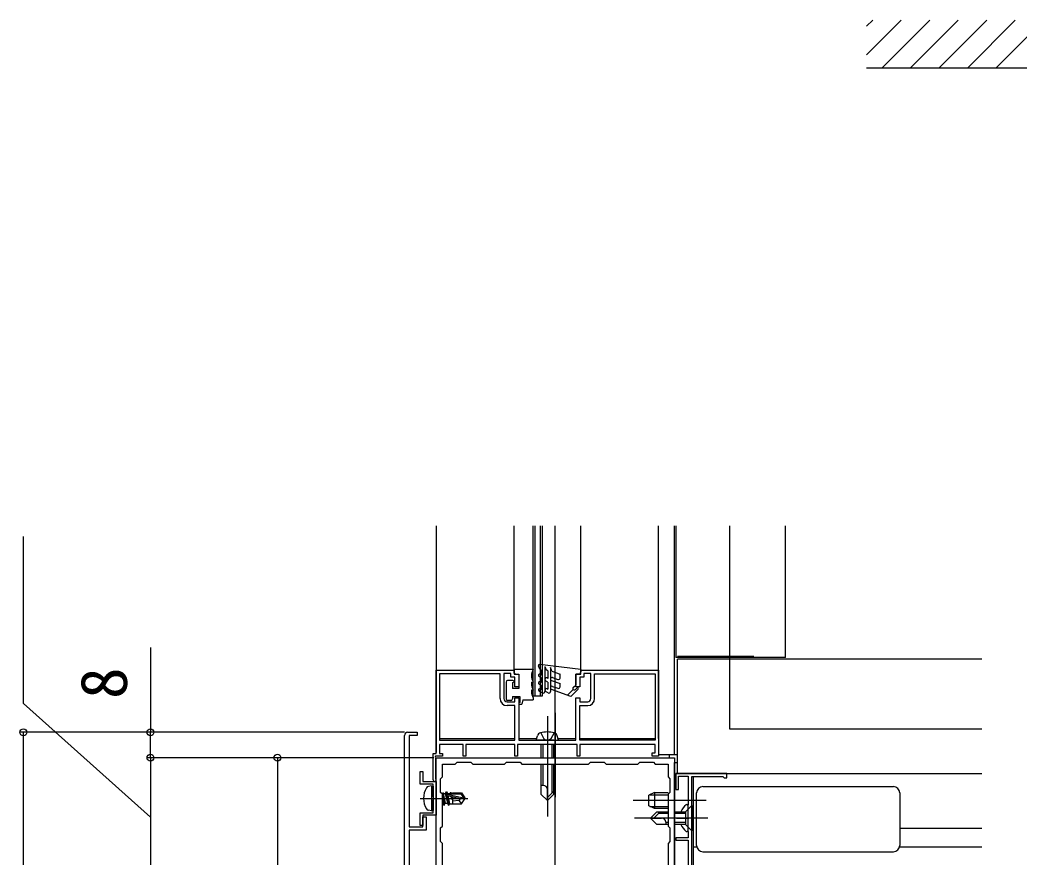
# Model space of a CAD drawing. Units: millimetres, scale not verified. Extents: x -875 to 875, y -1304 to 1297.
# Drawn here: x -11.6 to 303.4, y 274.1 to 537.8 of the extents above; entities that cross this region are included whole.
import ezdxf
from ezdxf.enums import TextEntityAlignment as Align

# ---------------------------------------------------------------- set-up
doc = ezdxf.new("R2010")
doc.units = ezdxf.units.MM
doc.header["$LTSCALE"] = 8
for name, color, linetype in [('0-3_YKK_11', 7, 'Continuous'), ('0-5_YKK_12', 2, 'Continuous'), ('0-6_YKK_13', 4, 'Continuous'), ('0-8_YKK_D', 6, 'Continuous'), ('0-A_YSS_K', 3, 'Continuous')]:
    doc.layers.add(name, color=color, linetype=linetype)
doc.styles.add('ＭＳ ゴシック', font='')
doc.styles.get('ＭＳ ゴシック').set_extended_font_data('MS Gothic')

msp = doc.modelspace()

# ---------------------------------------------------------------- linework, layer by layer
at = {"layer": '0-3_YKK_11'}
msp.add_line((109.5, 164.536), (109.5, 312.636), dxfattribs=at)
for points in [[(118.5, 298.636), (118.5, 306.936), (119.5, 306.936), (119.5, 333.136), (144, 333.136), (144, 331.936), (145.5, 331.936), (145.5, 327.936), (144.3, 327.936), (144.3, 330.936), (143, 330.936), (143, 332.136), (140.8, 332.136), (140.8, 324.236)], [(189.5, 333.136), (189.5, 306.136), (187.5, 306.136), (187.5, 307.136), (188.5, 307.136), (188.5, 309.836), (164.7, 309.836), (164.7, 306.136), (163.9, 306.136), (163.9, 309.836), (145.1, 309.836), (145.1, 306.136), (144.3, 306.136), (144.3, 309.836), (128.8, 309.836), (128.8, 306.136), (128, 306.136), (128, 309.836), (120.5, 309.836), (120.5, 306.936), (121.5, 306.936), (121.5, 306.136), (119.3, 306.136), (119.2, 305.763), (119.3, 305.59), (119.3, 299.165), (119.375, 298.967)], [(139.6, 324.236), (139.6, 332.036), (120.5, 332.036), (120.5, 311.136)], [(168.2, 324.236), (168.2, 332.136), (166, 332.136), (166, 330.936), (164.7, 330.936), (164.7, 327.936), (163.5, 327.936), (163.5, 331.936), (165, 331.936), (165, 333.136), (189.5, 333.136)], [(169.4, 324.236), (169.4, 332.036), (188.5, 332.036), (188.5, 311.136)], [(141.8, 323.236), (144.3, 323.236), (144.3, 324.436), (145.5, 324.436), (145.5, 311.136), (163.5, 311.136), (163.5, 324.436), (164.7, 324.436), (164.7, 323.236), (167.2, 323.236)], [(120.5, 311.136), (144.3, 311.136), (144.3, 322.036), (141.8, 322.036)], [(188.5, 311.136), (164.7, 311.136), (164.7, 322.036), (167.2, 322.036)], [(110.5, 313.636), (113.5, 313.636), (113.5, 312.636), (111, 312.636), (111, 283.836), (115.3, 283.836), (115.3, 287.036), (116.3, 287.036), (116.3, 282.836), (111, 282.836), (111, 230.636), (118.5, 230.636), (118.5, 233.636), (119.5, 233.636), (119.5, 230.636), (135.35, 230.636)], [(121.5, 257.636), (121.5, 278.636), (120.9, 279.236), (120.9, 283.536), (121.5, 284.136), (121.5, 294.136), (120.9, 294.736), (120.9, 299.036), (121.5, 299.636), (121.5, 303.636), (125.5, 303.636), (126.1, 304.236), (130.4, 304.236), (131, 303.636), (141, 303.636), (141.6, 304.236), (145.9, 304.236), (146.5, 303.636)], [(146.5, 303.636), (167.5, 303.636), (168.1, 304.236), (172.4, 304.236), (173, 303.636), (183, 303.636), (183.6, 304.236), (187.9, 304.236), (188.5, 303.636), (192.5, 303.636), (192.5, 299.636), (193.1, 299.036), (193.1, 294.736), (192.5, 294.136), (192.5, 284.136), (193.1, 283.536), (193.1, 279.236), (192.5, 278.636), (192.5, 257.636)], [(200, 249.636), (200, 299.736), (209.8, 299.736), (210, 299.536), (210.2, 299.336), (211, 299.336), (211, 300.636), (195, 300.636), (195, 295.636), (195.8, 295.636), (195.8, 299.836), (198.9, 299.836), (198.9, 290.836), (198.7, 290.636), (198.7, 282.636), (198.9, 282.436), (198.9, 280.436), (195, 280.436), (195, 279.636), (198.9, 279.636), (198.9, 248.836)]]:
    msp.add_lwpolyline(points, dxfattribs=at)
for points in [[(119.5, 305.636), (194.5, 305.636), (194.5, 230.636), (119.5, 230.636)], [(119.5, 298.136), (119.5, 287.536), (115.3, 287.536), (115.3, 284.336), (114.5, 284.336), (114.5, 288.336), (118.5, 288.336), (118.5, 292.378), (118.62, 292.561), (118.62, 293.111), (118.5, 293.294), (118.5, 297.336), (114.5, 297.336), (114.5, 301.336), (115.3, 301.336), (115.3, 298.136)]]:
    msp.add_lwpolyline(points, close=True, dxfattribs=at)
for centre, radius, start, end in [((141.8, 324.236), 2.2, 180.00001, 269.99999), ((141.8, 324.236), 1, 180.00001, 269.99999), ((167.2, 324.236), 1, 270.00001, 359.99999), ((167.2, 324.236), 2.2, 270.00001, 359.99999), ((110.5, 312.636), 1, 90.00001, 179.99999), ((119, 298.636), 0.5, 180, 41.40963)]:
    msp.add_arc(centre, radius, start, end, dxfattribs=at)
at = {"layer": '0-5_YKK_12'}
for p, q in [((119.5, 378.615), (119.5, 307.236)), ((119.5, 378.615), (119.5, 311.636)), ((144, 332.236), (144, 378.615)), ((150, 325.136), (150, 378.615)), ((150.7, 325.136), (150.7, 378.615)), ((152.3, 325.136), (152.3, 378.615)), ((153, 325.136), (153, 378.615)), ((157, 220.636), (157, 378.615)), ((165, 332.236), (165, 378.615)), ((189.5, 311.636), (189.5, 378.615)), ((194.5, 306.636), (194.5, 378.615)), ((195, 378.615), (195, 337.136)), ((229.5, 337.136), (229.5, 378.615)), ((229.5, 337.136), (195, 337.136)), ((195.5, 337.636), (219.5, 337.636)), ((291.311, 336.636), (195.5, 336.636)), ((195.5, 300.636), (195.5, 336.636)), ((229.5, 336.636), (195.5, 336.636)), ((150, 325.136), (153, 325.136)), ((120.5, 311.636), (144.3, 311.636)), ((145.5, 311.636), (151.134, 311.636)), ((157.866, 311.636), (163.5, 311.636)), ((164.7, 311.636), (188.5, 311.636)), ((189.5, 306.636), (195.5, 306.636)), ((193, 305.636), (193, 306.636)), ((195.5, 300.636), (195.5, 305.636)), ((194.5, 304.136), (195.5, 304.136)), ((194.5, 231.136), (194.5, 304.136)), ((194.5, 230.636), (194.5, 300.636)), ((195, 300.636), (291.311, 300.636)), ((195.299, 300.636), (195.3, 300.636)), ((195.5, 300.636), (291.311, 300.636)), ((200.5, 300.636), (291.311, 300.636)), ((200.5, 268.336), (200.5, 299.736)), ((265.5, 283.436), (291.311, 283.436)), ((200.5, 277.632), (201.541, 277.632)), ((265.459, 277.632), (291.311, 277.632))]:
    msp.add_line(p, q, dxfattribs=at)
at = {"layer": '0-6_YKK_13'}
for p, q in [((212, 314.581), (212, 378.615)), ((152.101, 333.482), (151.718, 334.533)), ((165, 333.436), (152.035, 334.934)), ((153.7, 334.339), (153.7, 326.436)), ((153.7, 334.339), (154.081, 333.294)), ((155.5, 334.03), (155.5, 326.436)), ((155.921, 332.875), (155.5, 334.03)), ((144, 333.436), (144, 332.636)), ((150, 333.436), (144, 333.436)), ((144.7, 331.936), (145.5, 331.936)), ((145.5, 331.936), (145.5, 327.436)), ((150, 333.436), (150, 333.373)), ((152.101, 333.482), (152.7, 333.136)), ((152.7, 331.66), (152.3, 331.891)), ((152.7, 333.136), (152.7, 331.66)), ((154.7, 332.936), (154.081, 333.294)), ((154.45, 330.735), (154.7, 330.591)), ((154.7, 332.936), (154.7, 330.591)), ((155.921, 332.875), (158.5, 331.936)), ((156.171, 330.848), (157.829, 330.244)), ((158.5, 330.714), (158.5, 331.936)), ((164.3, 331.936), (163.5, 331.936)), ((163.5, 331.936), (163.5, 328.436)), ((165, 333.436), (165, 332.636)), ((141.5, 329.436), (141.5, 324.136)), ((143.6, 329.936), (142, 329.936)), ((143.5, 329.336), (143.5, 327.436)), ((143.5, 329.336), (143.6, 329.336)), ((149.5, 329.436), (150, 329.436)), ((149.5, 329.436), (149.5, 328.936)), ((150, 329.5), (150, 329.436)), ((151.9, 328.798), (152.7, 328.336)), ((152.7, 329.26), (152.3, 329.491)), ((152.7, 328.336), (152.7, 327.071)), ((154.7, 329.436), (153.95, 329.869)), ((154.7, 329.436), (154.7, 327.186)), ((155.829, 329.908), (158.5, 328.936)), ((156.171, 328.09), (157.829, 327.487)), ((158.5, 327.957), (158.5, 328.936)), ((162.7, 327.836), (163.5, 328.436)), ((163.354, 327.082), (163.873, 327.602)), ((145.5, 327.436), (143.5, 327.436)), ((143.5, 324.936), (145.8, 324.936)), ((143.5, 324.936), (143.5, 324.136)), ((145.8, 324.936), (145.8, 323.036)), ((150, 326.936), (149.5, 326.936)), ((149.5, 326.936), (149.5, 326.436)), ((150, 327), (150, 326.936)), ((150, 324.5), (150, 323.836)), ((151.9, 326.609), (152.95, 326.003)), ((152.3, 327.302), (152.7, 327.071)), ((154.75, 326.003), (153.95, 326.465)), ((154.45, 327.331), (154.7, 327.186)), ((161.914, 324.936), (155.829, 327.151)), ((160.877, 325.313), (162.647, 327.082)), ((164.227, 327.249), (161.914, 324.936)), ((143, 323.636), (142, 323.636)), ((145.8, 322.436), (146.5, 322.436)), ((146.8, 323.836), (146.5, 322.436)), ((146.8, 323.836), (150, 323.836)), ((154.5, 318.736), (154.5, 287.136)), ((157, 319.736), (157, 293.236)), ((291.311, 314.581), (212, 314.581)), ((156.5, 311.136), (152.5, 311.136)), ((156.5, 311.136), (152.5, 311.136)), ((152.5, 309.836), (152.5, 305.636)), ((153.1, 309.836), (153.1, 305.636)), ((155.9, 309.836), (155.9, 305.636)), ((156.5, 305.636), (156.5, 309.836)), ((152.5, 303.636), (152.5, 294.136)), ((153.1, 303.636), (153.1, 296.936)), ((155.9, 303.636), (155.9, 294.536)), ((156.5, 294.136), (156.5, 303.636)), ((118, 296.748), (117.025, 296.576)), ((118, 296.748), (118, 288.924)), ((118, 296.748), (118.5, 296.66)), ((118.5, 296.66), (118.5, 289.012)), ((153.167, 296.936), (152.5, 296.936)), ((203.5, 296.536), (263.5, 296.536)), ((121.5, 294.036), (122.05, 290.736)), ((121.95, 290.736), (121.5, 293.436)), ((121.668, 294.386), (122.332, 294.386)), ((122.65, 294.936), (122.332, 294.386)), ((122.332, 294.386), (123.032, 291.286)), ((122.65, 294.936), (122.75, 294.936)), ((122.802, 294.022), (122.65, 294.936)), ((122.75, 294.936), (123.068, 294.386)), ((122.75, 294.936), (122.878, 294.168)), ((123.35, 290.736), (122.827, 293.876)), ((122.89, 294.179), (128.138, 292.986)), ((122.946, 293.761), (123.45, 290.736)), ((122.993, 293.745), (126.994, 292.836)), ((123.068, 294.386), (123.097, 294.236)), ((123.068, 294.386), (123.848, 294.386)), ((123.201, 293.698), (123.692, 291.156)), ((124.05, 294.736), (123.848, 294.386)), ((123.848, 294.386), (123.894, 294.236)), ((124.05, 294.736), (124.15, 294.736)), ((124.133, 294.236), (124.05, 294.736)), ((124.124, 293.488), (124.417, 292.536)), ((124.15, 294.736), (124.277, 294.516)), ((124.15, 294.736), (124.233, 294.236)), ((124.417, 292.536), (124.263, 293.457)), ((124.277, 294.516), (124.6, 294.516)), ((124.277, 294.516), (124.311, 294.236)), ((124.367, 293.433), (124.517, 292.536)), ((124.409, 293.424), (124.517, 292.536)), ((124.6, 294.536), (127.455, 294.536)), ((124.6, 294.536), (124.6, 294.236)), ((124.6, 293.38), (124.6, 291.136)), ((127.455, 294.536), (127.295, 294.236)), ((127.455, 294.536), (128.5, 292.986)), ((128.138, 292.986), (128.5, 292.986)), ((128.5, 292.686), (128.5, 292.986)), ((152.5, 294.136), (154.5, 292.136)), ((154.5, 292.136), (154.5, 295.603)), ((156.5, 295.136), (154.5, 293.136)), ((156.5, 294.136), (154.5, 292.136)), ((188.2, 294.636), (186.5, 293.836)), ((186.5, 290.436), (186.5, 293.836)), ((186.81, 293.982), (192.5, 293.982)), ((188.2, 294.636), (192.5, 294.636)), ((188.2, 294.636), (188.2, 289.636)), ((201.5, 294.536), (201.5, 294.538)), ((201.5, 278.036), (201.5, 294.536)), ((265.5, 294.536), (265.5, 278.036)), ((114.5, 292.836), (129.5, 292.836)), ((121.5, 291.286), (121.632, 291.286)), ((121.95, 290.736), (121.632, 291.286)), ((121.95, 290.736), (122.05, 290.736)), ((122.05, 290.736), (122.368, 291.286)), ((122.368, 291.286), (123.032, 291.286)), ((123.35, 290.736), (123.032, 291.286)), ((123.35, 290.736), (123.45, 290.736)), ((123.45, 290.736), (123.692, 291.156)), ((123.692, 291.156), (124.6, 291.156)), ((124.417, 292.536), (124.517, 292.536)), ((124.6, 291.136), (127.455, 291.136)), ((126.6, 292.136), (127.455, 291.136)), ((126.994, 292.836), (128.5, 292.836)), ((126.994, 292.836), (128.5, 292.686)), ((127.455, 291.136), (128.5, 292.686)), ((204.5, 292.136), (181.5, 292.136)), ((188.2, 289.636), (186.5, 290.436)), ((186.81, 290.29), (192.5, 290.29)), ((198.7, 290.612), (198.7, 282.66)), ((200, 290.636), (200, 282.636)), ((118, 288.924), (117.025, 289.096)), ((118, 288.924), (118.5, 289.012)), ((205, 286.636), (182, 286.636)), ((189, 288.636), (187, 286.636)), ((189, 284.636), (187, 286.636)), ((187, 286.636), (190.467, 286.636)), ((190, 288.636), (188, 286.636)), ((192.5, 289.636), (188.2, 289.636)), ((189, 288.636), (192.5, 288.636)), ((192.5, 288.036), (189.4, 288.036)), ((194.5, 288.636), (198, 288.636)), ((198, 288.036), (194.5, 288.036)), ((195.2, 286.636), (199.1, 286.636)), ((196.623, 288.711), (196.773, 288.636)), ((192.5, 284.636), (189, 284.636)), ((191.8, 285.303), (191.8, 284.636)), ((192.5, 285.236), (191.8, 285.236)), ((198, 285.236), (194.5, 285.236)), ((196.623, 284.561), (196.774, 284.636)), ((200, 282.636), (198, 284.636)), ((201.5, 278.035), (201.5, 278.036)), ((203.5, 276.036), (263.5, 276.036))]:
    msp.add_line(p, q, dxfattribs=at)
for points in [[(151.9, 331.198), (152.7, 330.736), (152.7, 329.26)], [(152.5, 311.136), (151, 311.136), (151.377, 312.543)], [(152.4, 313.488), (153.35, 311.54), (154.109, 311.136)], [(156.6, 313.488), (155.65, 311.54), (154.891, 311.136)], [(156.5, 311.136), (158, 311.136), (157.623, 312.543)], [(121.5, 294.676), (121.668, 294.386), (122.368, 291.286)], [(123.048, 294.236), (127.295, 294.236), (128.138, 292.986)], [(127.101, 292.836), (126.6, 292.136), (124.6, 291.936)], [(200, 290.636), (198, 288.636), (198, 284.636)], [(198, 288.636), (198, 284.636), (194.5, 284.636)]]:
    msp.add_lwpolyline(points, dxfattribs=at)
for centre, radius, start, end in [((152, 334.636), 0.3, 83.40938, 200), ((144.7, 332.636), 0.7, 180, 270), ((153.5, 331.436), 4, 151.04498, 208.95502), ((152.1, 331.544), 0.4, 60, 240), ((154.2, 330.302), 0.5, 60, 240), ((156, 330.378), 0.5, 70, 250), ((158, 330.714), 0.5, 250, 0), ((164.3, 332.636), 0.7, 270, 0), ((142, 329.436), 0.5, 90, 180), ((143.6, 329.636), 0.3, 270, 90), ((153.5, 328.936), 4, 180, 208.95502), ((152.1, 329.144), 0.4, 60, 240), ((156, 327.621), 0.5, 70, 250), ((158, 327.957), 0.5, 250, 0), ((163, 327.436), 0.5, 126.8699, 315), ((164.05, 327.425), 0.25, 315, 135), ((153.5, 326.436), 4, 180, 208.95502), ((152.1, 326.956), 0.4, 60, 240), ((153.2, 326.436), 0.5, 240, 0), ((154.2, 326.898), 0.5, 60, 240), ((155, 326.436), 0.5, 240, 0), ((142, 324.136), 0.5, 180, 270), ((143, 324.136), 0.5, 270, 0), ((145.8, 322.736), 0.3, 90, 270), ((152.633, 312.206), 1.3, 104.0353, 165), ((154.5, 304.736), 9, 75.9647, 104.0353), ((156.367, 312.206), 1.3, 15, 75.9647), ((122, 292.836), 6.5, 149.36409, 210.63591), ((117.182, 295.69), 0.9, 100, 149.36409), ((153.167, 295.603), 1.333, 0, 90), ((203.5, 294.536), 2, 90.03489, 179.96511), ((263.5, 294.536), 2, 0.03489, 89.96511), ((123.048, 293.988), 0.248, 90, 257.19096), ((201.5, 286.636), 5.3, 127.71409, 157.82908), ((198.426, 290.612), 0.274, 0, 127.71409), ((117.182, 289.982), 0.9, 210.63591, 260), ((190.467, 285.303), 1.333, 0, 90), ((201.5, 286.636), 5.3, 202.16939, 232.28591), ((198.426, 282.66), 0.274, 232.28591, 0), ((203.5, 278.036), 2, 180.03489, 269.96511), ((263.5, 278.036), 2, 270.03489, 359.96511)]:
    msp.add_arc(centre, radius, start, end, dxfattribs=at)
at = {"layer": '0-8_YKK_D'}
for p, q in [((29.5, 340.288), (29.5, 313.636)), ((109.5, 313.636), (-11.5, 313.636)), ((-10.5, 162.636), (-10.5, 313.636)), ((109.5, 313.636), (28.5, 313.636)), ((29.5, 305.636), (29.5, 313.636)), ((118.8, 305.636), (28.5, 305.636)), ((118.8, 305.636), (28.5, 305.636)), ((29.5, 305.636), (29.5, 268.136)), ((118.8, 305.636), (68.5, 305.636)), ((69.5, 305.636), (69.5, 230.636))]:
    msp.add_line(p, q, dxfattribs=at)
msp.add_lwpolyline([(29.5, 286.886), (-10.5, 322.653), (-10.5, 375.244)], dxfattribs=at)
for centre in [(-10.5, 313.636), (29.5, 313.636), (29.5, 305.636), (29.5, 305.636), (69.5, 305.636)]:
    msp.add_circle(centre, 1.075, dxfattribs=at)
at = {"layer": '0-A_YSS_K'}
for p, q in [((255, 535.829), (256.971, 537.8)), ((255, 526.849), (265.951, 537.8)), ((259.932, 522.8), (274.932, 537.8)), ((268.912, 522.8), (283.912, 537.8)), ((277.892, 522.8), (292.892, 537.8)), ((286.872, 522.8), (301.872, 537.8)), ((295.853, 522.8), (310.853, 537.8)), ((255, 522.8), (513.303, 522.8))]:
    msp.add_line(p, q, dxfattribs=at)

# ---------------------------------------------------------------- texts
at = {"layer": '0-8_YKK_D', "style": 'ＭＳ ゴシック'}
msp.add_text('8', height=14.66, rotation=90, dxfattribs=at).set_placement((26.5, 324.106), align=Align.BOTTOM_LEFT)

doc.saveas('drawing.dxf')
